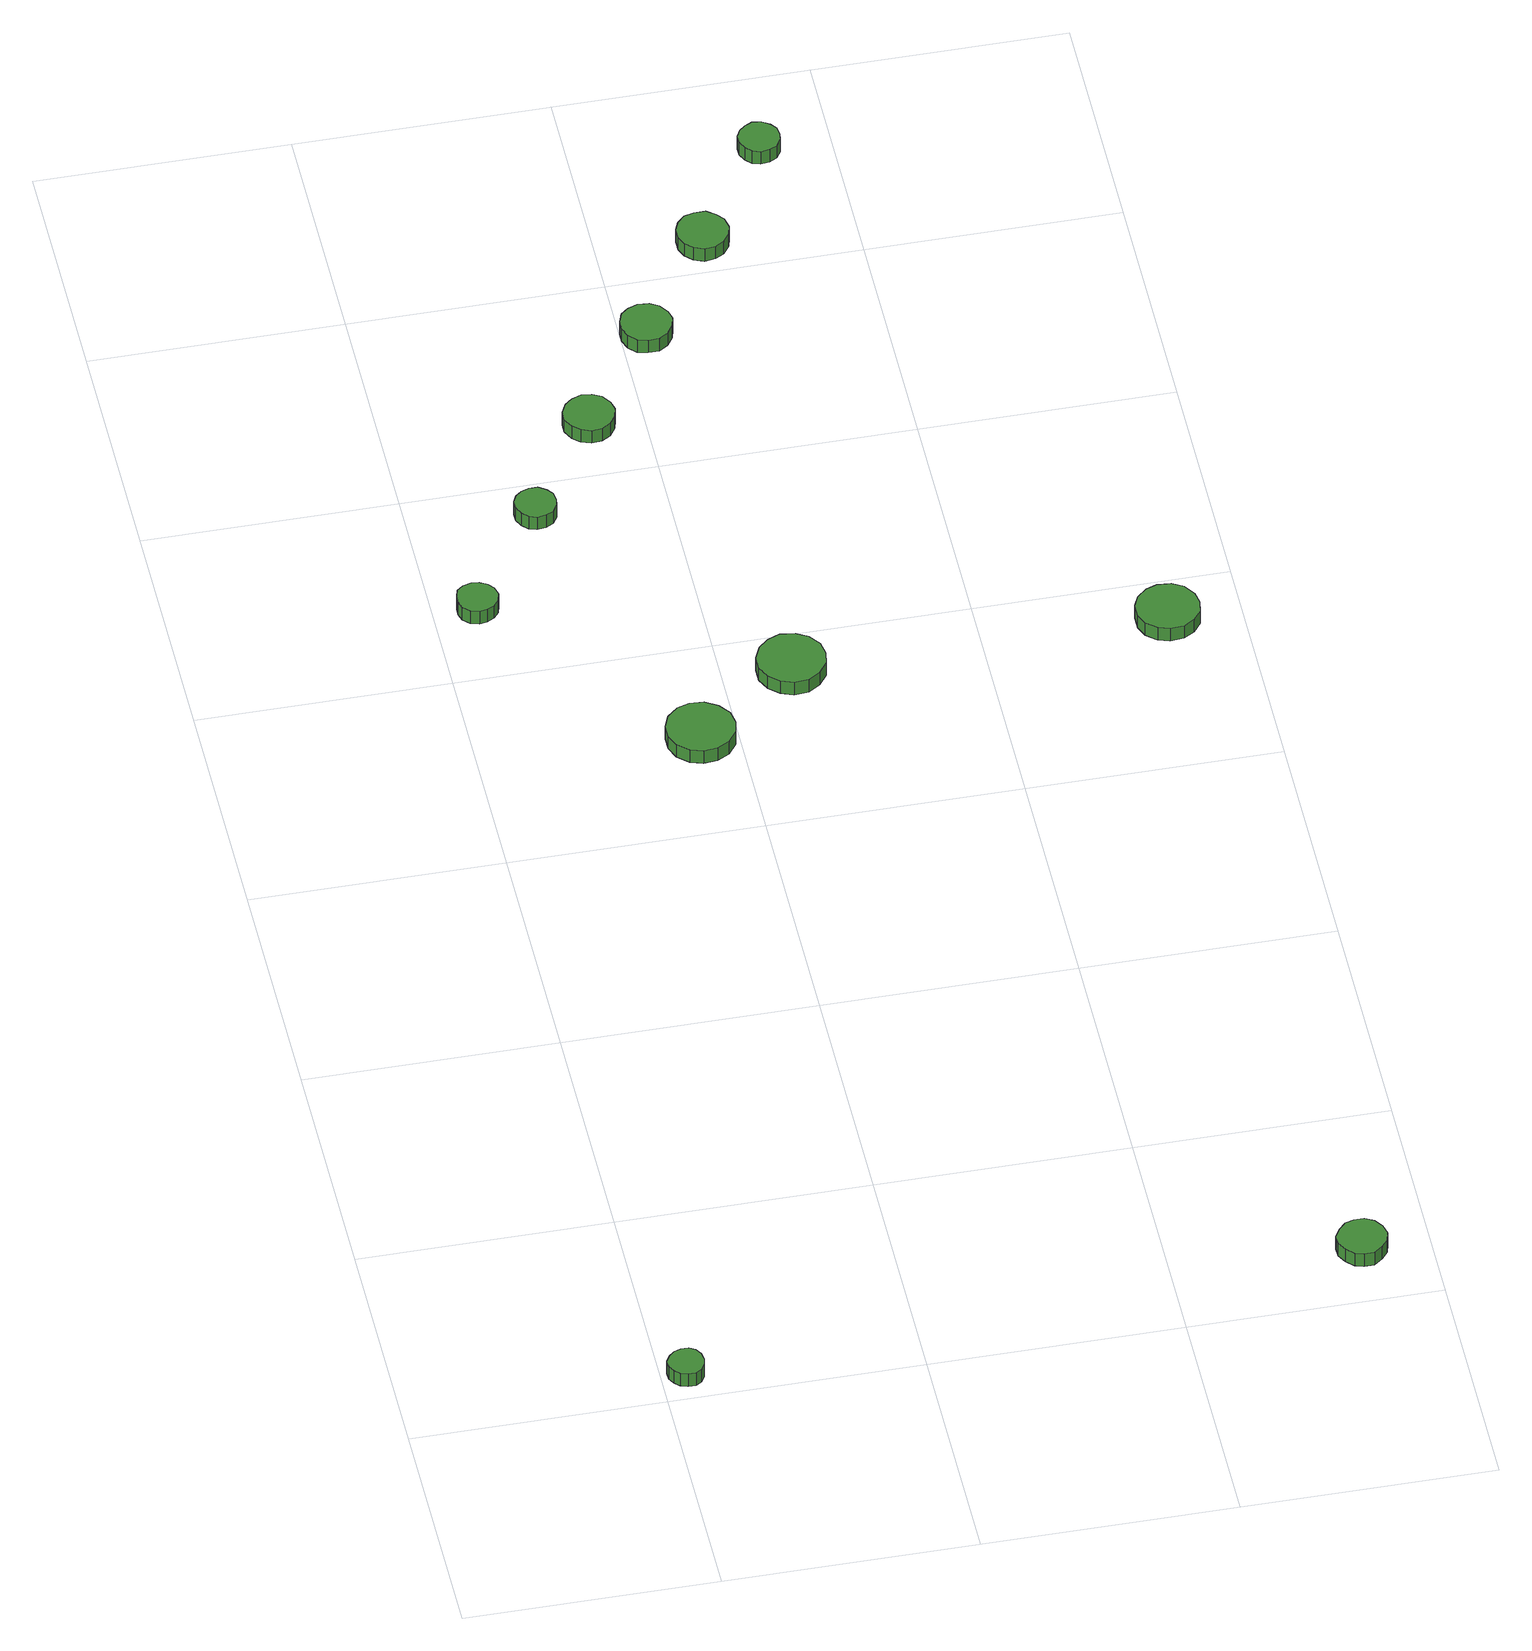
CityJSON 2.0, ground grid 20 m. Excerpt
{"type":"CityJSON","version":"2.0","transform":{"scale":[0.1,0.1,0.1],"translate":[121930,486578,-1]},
"CityObjects":{
"tree1":{"type":"SolitaryVegetationObject","attributes":{"function":"something"},"geometry":[{"type":"MultiSurface","lod":"1","boundaries":[[[0,1,2,3,4,5,6,7,8,9,10,11,12,13,14]],[[15,16,17,18,19,20,21,22,23,24,25,26,27,28,29]],[[0,29,28,1]],[[1,28,27,2]],[[2,27,26,3]],[[3,26,25,4]],[[4,25,24,5]],[[5,24,23,6]],[[6,23,22,7]],[[7,22,21,8]],[[8,21,20,9]],[[9,20,19,10]],[[10,19,18,11]],[[11,18,17,12]],[[12,17,16,13]],[[13,16,15,14]],[[14,15,29,0]]]}]},
"tree2":{"type":"SolitaryVegetationObject","attributes":{"function":"something"},"geometry":[{"type":"MultiSurface","lod":"1","boundaries":[[[30,31,32,33,34,35,36,37,38,39,40,41,42,43,44]],[[45,46,47,48,49,50,51,52,53,54,55,56,57,58,59]],[[30,59,58,31]],[[31,58,57,32]],[[32,57,56,33]],[[33,56,55,34]],[[34,55,54,35]],[[35,54,53,36]],[[36,53,52,37]],[[37,52,51,38]],[[38,51,50,39]],[[39,50,49,40]],[[40,49,48,41]],[[41,48,47,42]],[[42,47,46,43]],[[43,46,45,44]],[[44,45,59,30]]]}]},
"tree3":{"type":"SolitaryVegetationObject","attributes":{"function":"something"},"geometry":[{"type":"MultiSurface","lod":"1","boundaries":[[[60,61,62,63,64,65,66,67,68,69,70,71,72,73,74]],[[75,76,77,78,79,80,81,82,83,84,85,86,87,88,89]],[[60,89,88,61]],[[61,88,87,62]],[[62,87,86,63]],[[63,86,85,64]],[[64,85,84,65]],[[65,84,83,66]],[[66,83,82,67]],[[67,82,81,68]],[[68,81,80,69]],[[69,80,79,70]],[[70,79,78,71]],[[71,78,77,72]],[[72,77,76,73]],[[73,76,75,74]],[[74,75,89,60]]]}]},
"tree4":{"type":"SolitaryVegetationObject","attributes":{"function":"something"},"geometry":[{"type":"MultiSurface","lod":"1","boundaries":[[[90,91,92,93,94,95,96,97,98,99,100,101,102,103,104]],[[105,106,107,108,109,110,111,112,113,114,115,116,117,118,119]],[[90,119,118,91]],[[91,118,117,92]],[[92,117,116,93]],[[93,116,115,94]],[[94,115,114,95]],[[95,114,113,96]],[[96,113,112,97]],[[97,112,111,98]],[[98,111,110,99]],[[99,110,109,100]],[[100,109,108,101]],[[101,108,107,102]],[[102,107,106,103]],[[103,106,105,104]],[[104,105,119,90]]]}]},
"tree5":{"type":"SolitaryVegetationObject","attributes":{"function":"something"},"geometry":[{"type":"MultiSurface","lod":"1","boundaries":[[[120,121,122,123,124,125,126,127,128,129,130,131,132,133,134]],[[135,136,137,138,139,140,141,142,143,144,145,146,147,148,149]],[[120,149,148,121]],[[121,148,147,122]],[[122,147,146,123]],[[123,146,145,124]],[[124,145,144,125]],[[125,144,143,126]],[[126,143,142,127]],[[127,142,141,128]],[[128,141,140,129]],[[129,140,139,130]],[[130,139,138,131]],[[131,138,137,132]],[[132,137,136,133]],[[133,136,135,134]],[[134,135,149,120]]]}]},
"tree6":{"type":"SolitaryVegetationObject","attributes":{"function":"something"},"geometry":[{"type":"MultiSurface","lod":"1","boundaries":[[[150,151,152,153,154,155,156,157,158,159,160,161,162,163,164]],[[165,166,167,168,169,170,171,172,173,174,175,176,177,178,179]],[[150,179,178,151]],[[151,178,177,152]],[[152,177,176,153]],[[153,176,175,154]],[[154,175,174,155]],[[155,174,173,156]],[[156,173,172,157]],[[157,172,171,158]],[[158,171,170,159]],[[159,170,169,160]],[[160,169,168,161]],[[161,168,167,162]],[[162,167,166,163]],[[163,166,165,164]],[[164,165,179,150]]]}]},
"tree7":{"type":"SolitaryVegetationObject","attributes":{"function":"something"},"geometry":[{"type":"MultiSurface","lod":"1","boundaries":[[[180,181,182,183,184,185,186,187,188,189,190,191,192,193,194]],[[195,196,197,198,199,200,201,202,203,204,205,206,207,208,209]],[[180,209,208,181]],[[181,208,207,182]],[[182,207,206,183]],[[183,206,205,184]],[[184,205,204,185]],[[185,204,203,186]],[[186,203,202,187]],[[187,202,201,188]],[[188,201,200,189]],[[189,200,199,190]],[[190,199,198,191]],[[191,198,197,192]],[[192,197,196,193]],[[193,196,195,194]],[[194,195,209,180]]]}]},
"tree8":{"type":"SolitaryVegetationObject","attributes":{"function":"something"},"geometry":[{"type":"MultiSurface","lod":"1","boundaries":[[[210,211,212,213,214,215,216,217,218,219,220,221,222,223,224]],[[225,226,227,228,229,230,231,232,233,234,235,236,237,238,239]],[[210,239,238,211]],[[211,238,237,212]],[[212,237,236,213]],[[213,236,235,214]],[[214,235,234,215]],[[215,234,233,216]],[[216,233,232,217]],[[217,232,231,218]],[[218,231,230,219]],[[219,230,229,220]],[[220,229,228,221]],[[221,228,227,222]],[[222,227,226,223]],[[223,226,225,224]],[[224,225,239,210]]]}]},
"tree9":{"type":"SolitaryVegetationObject","attributes":{"function":"something"},"geometry":[{"type":"MultiSurface","lod":"1","boundaries":[[[240,241,242,243,244,245,246,247,248,249,250,251,252,253,254]],[[255,256,257,258,259,260,261,262,263,264,265,266,267,268,269]],[[240,269,268,241]],[[241,268,267,242]],[[242,267,266,243]],[[243,266,265,244]],[[244,265,264,245]],[[245,264,263,246]],[[246,263,262,247]],[[247,262,261,248]],[[248,261,260,249]],[[249,260,259,250]],[[250,259,258,251]],[[251,258,257,252]],[[252,257,256,253]],[[253,256,255,254]],[[254,255,269,240]]]}]},
"tree10":{"type":"SolitaryVegetationObject","attributes":{"function":"something"},"geometry":[{"type":"MultiSurface","lod":"1","boundaries":[[[270,271,272,273,274,275,276,277,278,279,280,281,282,283,284]],[[285,286,287,288,289,290,291,292,293,294,295,296,297,298,299]],[[270,299,298,271]],[[271,298,297,272]],[[272,297,296,273]],[[273,296,295,274]],[[274,295,294,275]],[[275,294,293,276]],[[276,293,292,277]],[[277,292,291,278]],[[278,291,290,279]],[[279,290,289,280]],[[280,289,288,281]],[[281,288,287,282]],[[282,287,286,283]],[[283,286,285,284]],[[284,285,299,270]]]}]},
"tree11":{"type":"SolitaryVegetationObject","attributes":{"function":"something"},"geometry":[{"type":"MultiSurface","lod":"1","boundaries":[[[300,301,302,303,304,305,306,307,308,309,310,311,312,313,314]],[[315,316,317,318,319,320,321,322,323,324,325,326,327,328,329]],[[300,329,328,301]],[[301,328,327,302]],[[302,327,326,303]],[[303,326,325,304]],[[304,325,324,305]],[[305,324,323,306]],[[306,323,322,307]],[[307,322,321,308]],[[308,321,320,309]],[[309,320,319,310]],[[310,319,318,311]],[[311,318,317,312]],[[312,317,316,313]],[[313,316,315,314]],[[314,315,329,300]]]}]}
},
"vertices":[
[31,15,30],[30,21,30],[27,26,30],[22,29,30],[16,29,30],[10,27,30],[6,23,30],[3,18,30],[3,12,30],[6,7,30],[10,3,30],[16,1,30],[22,1,30],[27,4,30],[30,9,30],[30,9,17],[27,4,17],[22,1,17],[16,1,17],[10,3,17],[6,7,17],[3,12,17],[3,18,17],[6,23,17],[10,27,17],[16,29,17],[22,29,17],[27,26,17],[30,21,17],[31,15,17],
[49,866,27],[47,873,27],[43,878,27],[37,881,27],[31,882,27],[24,880,27],[19,876,27],[17,869,27],[17,863,27],[19,857,27],[24,852,27],[31,850,27],[37,851,27],[43,854,27],[47,859,27],[47,859,14],[43,854,14],[37,851,14],[31,850,14],[24,852,14],[19,857,14],[17,863,14],[17,869,14],[19,876,14],[24,880,14],[31,882,14],[37,881,14],[43,878,14],[47,873,14],[49,866,14],
[195,689,31],[193,700,31],[186,709,31],[176,715,31],[165,716,31],[155,713,31],[146,705,31],[142,695,31],[142,684,31],[146,674,31],[155,666,31],[165,663,31],[176,664,31],[186,669,31],[193,678,31],[193,678,18],[186,669,18],[176,664,18],[165,663,18],[155,666,18],[146,674,18],[142,684,18],[142,695,18],[146,705,18],[155,713,18],[165,716,18],[176,715,18],[186,709,18],[193,700,18],[195,689,18],
[113,961,24],[112,968,24],[108,973,24],[102,977,24],[95,977,24],[89,975,24],[84,971,24],[81,965,24],[81,958,24],[84,952,24],[89,947,24],[95,945,24],[102,946,24],[108,949,24],[112,955,24],[112,955,11],[108,949,11],[102,946,11],[95,945,11],[89,947,11],[84,952,11],[81,958,11],[81,965,11],[84,971,11],[89,975,11],[95,977,11],[102,977,11],[108,973,11],[112,968,11],[113,961,11],
[177,1051,22],[175,1059,22],[170,1066,22],[163,1070,22],[155,1071,22],[147,1068,22],[141,1063,22],[137,1055,22],[137,1047,22],[141,1039,22],[147,1034,22],[155,1031,22],[163,1032,22],[170,1036,22],[175,1043,22],[175,1043,9],[170,1036,9],[163,1032,9],[155,1031,9],[147,1034,9],[141,1039,9],[137,1047,9],[137,1055,9],[141,1063,9],[147,1068,9],[155,1071,9],[163,1070,9],[170,1066,9],[175,1059,9],[177,1051,9],
[277,749,31],[275,760,31],[268,769,31],[259,774,31],[247,776,31],[237,772,31],[229,765,31],[224,754,31],[224,743,31],[229,733,31],[237,726,31],[247,722,31],[259,723,31],[268,729,31],[275,738,31],[275,738,18],[268,729,18],[259,723,18],[247,722,18],[237,726,18],[229,733,18],[224,743,18],[224,754,18],[229,765,18],[237,772,18],[247,776,18],[259,774,18],[268,769,18],[275,760,18],[277,749,18],
[240,1141,20],[238,1149,20],[233,1156,20],[226,1160,20],[217,1161,20],[209,1158,20],[203,1153,20],[200,1145,20],[200,1137,20],[203,1129,20],[209,1123,20],[217,1121,20],[226,1121,20],[233,1126,20],[238,1133,20],[238,1133,7],[233,1126,7],[226,1121,7],[217,1121,7],[209,1123,7],[203,1129,7],[200,1137,7],[200,1145,7],[203,1153,7],[209,1158,7],[217,1161,7],[226,1160,7],[233,1156,7],[238,1149,7],[240,1141,7],
[567,57,18],[565,65,18],[560,72,18],[553,76,18],[545,76,18],[538,74,18],[532,68,18],[528,61,18],[528,53,18],[532,46,18],[538,40,18],[545,38,18],[553,38,18],[560,43,18],[565,49,18],[565,49,5],[560,43,5],[553,38,5],[545,38,5],[538,40,5],[532,46,5],[528,53,5],[528,61,5],[532,68,5],[538,74,5],[545,76,5],[553,76,5],[560,72,5],[565,65,5],[567,57,5],
[302,1230,20],[300,1239,20],[295,1245,20],[288,1250,20],[279,1250,20],[271,1248,20],[265,1242,20],[262,1235,20],[262,1226,20],[265,1219,20],[271,1213,20],[279,1210,20],[288,1211,20],[295,1215,20],[300,1222,20],[300,1222,7],[295,1215,7],[288,1211,7],[279,1210,7],[271,1213,7],[265,1219,7],[262,1226,7],[262,1235,7],[265,1242,7],[271,1248,7],[279,1250,7],[288,1250,7],[295,1245,7],[300,1239,7],[302,1230,7],
[360,1321,20],[359,1328,20],[355,1333,20],[349,1337,20],[342,1338,20],[336,1335,20],[331,1331,20],[328,1325,20],[328,1318,20],[331,1312,20],[336,1307,20],[342,1305,20],[349,1306,20],[355,1309,20],[359,1315,20],[359,1315,7],[355,1309,7],[349,1306,7],[342,1305,7],[336,1307,7],[331,1312,7],[328,1318,7],[328,1325,7],[331,1331,7],[336,1335,7],[342,1338,7],[349,1337,7],[355,1333,7],[359,1328,7],[360,1321,7],
[566,751,26],[564,761,26],[558,770,26],[549,775,26],[538,776,26],[529,773,26],[521,766,26],[517,757,26],[517,746,26],[521,737,26],[529,730,26],[538,727,26],[549,728,26],[558,733,26],[564,741,26],[564,741,13],[558,733,13],[549,728,13],[538,727,13],[529,730,13],[521,737,13],[517,746,13],[517,757,13],[521,766,13],[529,773,13],[538,776,13],[549,775,13],[558,770,13],[564,761,13],[566,751,13]
]}
